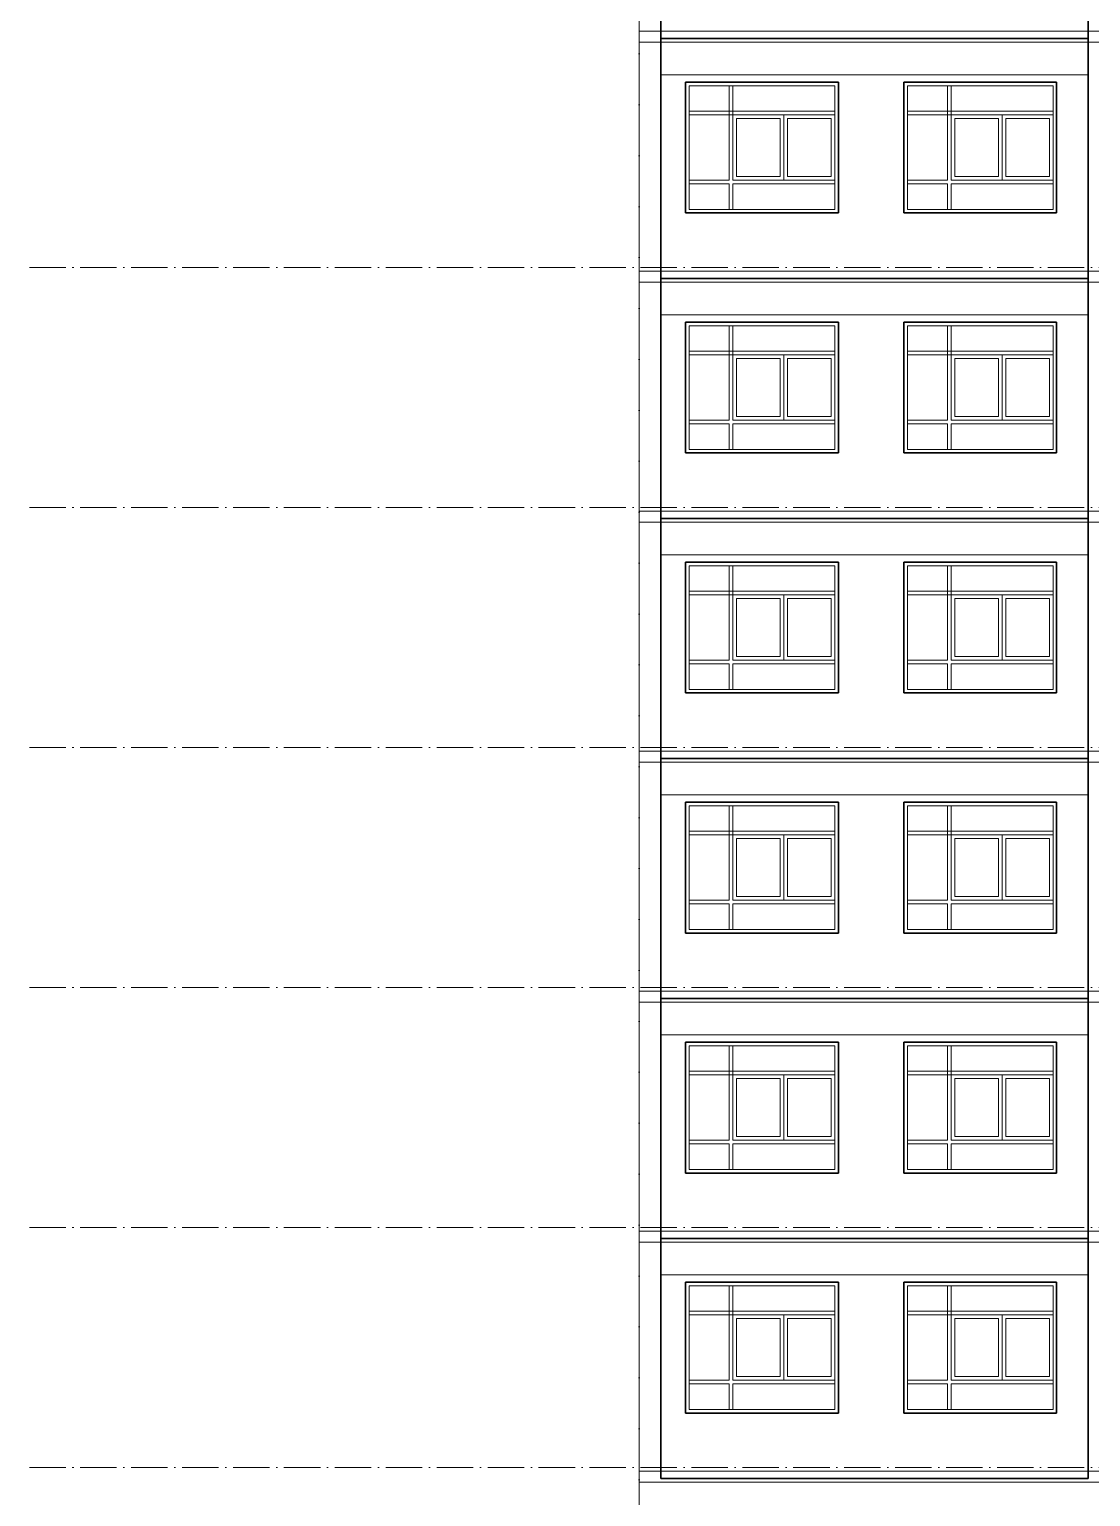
# Model space of a CAD drawing. Header units: millimetres. Extents: x -8482 to 130249, y -7482 to 93550.
# Drawn here: x -8382 to 6207, y 21500 to 41675 of the extents above; entities that cross this region are included whole.
import ezdxf

# ---------------------------------------------------------------- set-up
doc = ezdxf.new("R2010")
doc.units = ezdxf.units.MM
doc.linetypes.add('Grid Line', pattern=[14, 10, -2, 0, -2])
for name, color, linetype, lineweight in [('CUA', 31, 'Continuous', 9), ('NET CAT', 3, 'Continuous', 5), ('NET CATConcrete', 3, 'Continuous', 5), ('NET-THAY', 2, 'Continuous', 9), ('TRUC', 225, 'Continuous', 5)]:
    doc.layers.add(name, color=color, linetype=linetype, lineweight=lineweight)

# ---------------------------------------------------------------- blocks, each defined once
blk = doc.blocks.new('X-PHONG NGU 2 - X-PHONG NGU 2_Recovery_-60158-MẶT ĐỨNG TRỤC A-Q')
at = {"layer": 'CUA', "color": 90}
for p, q in [((640, 24450), (640, 22650)), ((2740, 24450), (640, 24450)), ((2740, 22650), (2740, 24450)), ((690, 24400), (2690, 24400)), ((690, 22700), (690, 24400)), ((1290, 24400), (1240, 24400)), ((1240, 24400), (1240, 23100)), ((1290, 23100), (1290, 24400)), ((2690, 24400), (2690, 22700)), ((2690, 24050), (690, 24050)), ((690, 24050), (690, 24000)), ((2690, 24000), (2690, 24050)), ((690, 24000), (2690, 24000)), ((1990, 24000), (1290, 24000)), ((1290, 24000), (1290, 23100)), ((1340, 23150), (1340, 23950)), ((1340, 23950), (1940, 23950)), ((1940, 23950), (1940, 23150)), ((1990, 23100), (1990, 24000)), ((2040, 23950), (2640, 23950)), ((2040, 23150), (2040, 23950)), ((2640, 23950), (2640, 23150)), ((1240, 23100), (690, 23100)), ((690, 23100), (690, 23050)), ((690, 23050), (1240, 23050)), ((1240, 23050), (1240, 22700)), ((2690, 23100), (1290, 23100)), ((1290, 23100), (1990, 23100)), ((1290, 22700), (1290, 23050)), ((1290, 23050), (2690, 23050)), ((1940, 23150), (1340, 23150)), ((2640, 23150), (2040, 23150)), ((2690, 23050), (2690, 23100)), ((640, 22650), (2740, 22650)), ((2690, 22700), (690, 22700)), ((1240, 22700), (1290, 22700))]:
    blk.add_line(p, q, dxfattribs=at)
blk = doc.blocks.new('ALC1807-ASCENT PLAZA-TANG DIEN HINH-TANG 5_rvt-1-MẶT ĐỨNG TRỤC A-Q')
at = {"layer": 'NET-THAY', "color": 50, "lineweight": 35}
for p, q in [((6175, 25050), (300, 25050)), ((300, 25050), (300, 21750)), ((6175, 21750), (6175, 25050)), ((640, 22650), (640, 24450)), ((640, 24450), (2740, 24450)), ((2740, 24450), (2740, 22650)), ((3640, 22650), (3640, 24450)), ((3640, 24450), (5740, 24450)), ((5740, 24450), (5740, 22650)), ((2740, 22650), (640, 22650)), ((5740, 22650), (3640, 22650)), ((300, 21750), (6175, 21750))]:
    blk.add_line(p, q, dxfattribs=at)
at = {"color": 50, "lineweight": 35}
for p in [(0, 0), (3000, 0)]:
    blk.add_blockref('X-PHONG NGU 2 - X-PHONG NGU 2_Recovery_-60158-MẶT ĐỨNG TRỤC A-Q', p, dxfattribs=at)
blk = doc.blocks.new('ALC1807-ASCENT PLAZA-TANG DIEN HINH-TANG 5_rvt-2-MẶT ĐỨNG TRỤC A-Q')
at = {"layer": 'NET-THAY', "color": 50, "lineweight": 35}
for p, q in [((6175, 28350), (300, 28350)), ((300, 28350), (300, 25050)), ((6175, 25050), (6175, 28350)), ((640, 25950), (640, 27750)), ((640, 27750), (2740, 27750)), ((2740, 27750), (2740, 25950)), ((3640, 25950), (3640, 27750)), ((3640, 27750), (5740, 27750)), ((5740, 27750), (5740, 25950)), ((2740, 25950), (640, 25950)), ((5740, 25950), (3640, 25950)), ((300, 25050), (6175, 25050))]:
    blk.add_line(p, q, dxfattribs=at)
at = {"color": 50, "lineweight": 35}
for p in [(0, 3300), (3000, 3300)]:
    blk.add_blockref('X-PHONG NGU 2 - X-PHONG NGU 2_Recovery_-60158-MẶT ĐỨNG TRỤC A-Q', p, dxfattribs=at)
blk = doc.blocks.new('ALC1807-ASCENT PLAZA-TANG DIEN HINH-TANG 5_rvt-3-MẶT ĐỨNG TRỤC A-Q')
at = {"layer": 'NET-THAY', "color": 50, "lineweight": 35}
for p, q in [((6175, 31650), (300, 31650)), ((300, 31650), (300, 28350)), ((6175, 28350), (6175, 31650)), ((640, 29250), (640, 31050)), ((640, 31050), (2740, 31050)), ((2740, 31050), (2740, 29250)), ((3640, 29250), (3640, 31050)), ((3640, 31050), (5740, 31050)), ((5740, 31050), (5740, 29250)), ((2740, 29250), (640, 29250)), ((5740, 29250), (3640, 29250)), ((300, 28350), (6175, 28350))]:
    blk.add_line(p, q, dxfattribs=at)
at = {"color": 50, "lineweight": 35}
for p in [(0, 6600), (3000, 6600)]:
    blk.add_blockref('X-PHONG NGU 2 - X-PHONG NGU 2_Recovery_-60158-MẶT ĐỨNG TRỤC A-Q', p, dxfattribs=at)
blk = doc.blocks.new('ALC1807-ASCENT PLAZA-TANG DIEN HINH-TANG 5_rvt-4-MẶT ĐỨNG TRỤC A-Q')
at = {"layer": 'NET-THAY', "color": 50, "lineweight": 35}
for p, q in [((6175, 34950), (300, 34950)), ((300, 34950), (300, 31650)), ((6175, 31650), (6175, 34950)), ((640, 32550), (640, 34350)), ((640, 34350), (2740, 34350)), ((2740, 34350), (2740, 32550)), ((3640, 32550), (3640, 34350)), ((3640, 34350), (5740, 34350)), ((5740, 34350), (5740, 32550)), ((2740, 32550), (640, 32550)), ((5740, 32550), (3640, 32550)), ((300, 31650), (6175, 31650))]:
    blk.add_line(p, q, dxfattribs=at)
at = {"color": 50, "lineweight": 35}
for p in [(0, 9900), (3000, 9900)]:
    blk.add_blockref('X-PHONG NGU 2 - X-PHONG NGU 2_Recovery_-60158-MẶT ĐỨNG TRỤC A-Q', p, dxfattribs=at)
blk = doc.blocks.new('ALC1807-ASCENT PLAZA-TANG DIEN HINH-TANG 5_rvt-5-MẶT ĐỨNG TRỤC A-Q')
at = {"layer": 'NET-THAY', "color": 50, "lineweight": 35}
for p, q in [((6175, 38250), (300, 38250)), ((300, 38250), (300, 34950)), ((6175, 34950), (6175, 38250)), ((640, 35850), (640, 37650)), ((640, 37650), (2740, 37650)), ((2740, 37650), (2740, 35850)), ((3640, 35850), (3640, 37650)), ((3640, 37650), (5740, 37650)), ((5740, 37650), (5740, 35850)), ((2740, 35850), (640, 35850)), ((5740, 35850), (3640, 35850)), ((300, 34950), (6175, 34950))]:
    blk.add_line(p, q, dxfattribs=at)
at = {"color": 50, "lineweight": 35}
for p in [(0, 13200), (3000, 13200)]:
    blk.add_blockref('X-PHONG NGU 2 - X-PHONG NGU 2_Recovery_-60158-MẶT ĐỨNG TRỤC A-Q', p, dxfattribs=at)
blk = doc.blocks.new('ALC1807-ASCENT PLAZA-TANG DIEN HINH-TANG 5_rvt-6-MẶT ĐỨNG TRỤC A-Q')
at = {"layer": 'NET-THAY', "color": 50, "lineweight": 35}
for p, q in [((6175, 41550), (300, 41550)), ((300, 41550), (300, 38250)), ((6175, 38250), (6175, 41550)), ((640, 39150), (640, 40950)), ((640, 40950), (2740, 40950)), ((2740, 40950), (2740, 39150)), ((3640, 39150), (3640, 40950)), ((3640, 40950), (5740, 40950)), ((5740, 40950), (5740, 39150)), ((2740, 39150), (640, 39150)), ((5740, 39150), (3640, 39150)), ((300, 38250), (6175, 38250))]:
    blk.add_line(p, q, dxfattribs=at)
at = {"color": 50, "lineweight": 35}
for p in [(0, 16500), (3000, 16500)]:
    blk.add_blockref('X-PHONG NGU 2 - X-PHONG NGU 2_Recovery_-60158-MẶT ĐỨNG TRỤC A-Q', p, dxfattribs=at)
blk = doc.blocks.new('ALC1807-ASCENT PLAZA-TANG DIEN HINH-TANG 5_rvt-7-MẶT ĐỨNG TRỤC A-Q')
at = {"layer": 'NET-THAY', "color": 50, "lineweight": 35}
for p, q in [((300, 44850), (300, 41550)), ((6175, 41550), (6175, 44850)), ((300, 41550), (6175, 41550))]:
    blk.add_line(p, q, dxfattribs=at)

msp = doc.modelspace()

# ---------------------------------------------------------------- linework, layer by layer
at = {"layer": 'NET CAT'}
for p, q in [((-0.1, 41650), (-0.1, 44800)), ((299.9, 41650), (299.9, 44800)), ((6174.9, 44350), (6174.9, 41650)), ((299.9, 41650), (-0.1, 41650)), ((6474.9, 41650), (6174.9, 41650)), ((-0.1, 38350), (-0.1, 41500)), ((-0.1, 41500), (299.9, 41500)), ((299.9, 38350), (299.9, 41500)), ((6174.9, 41500), (6474.9, 41500)), ((6174.9, 41050), (6174.9, 38350)), ((299.9, 38350), (-0.1, 38350)), ((6474.9, 38350), (6174.9, 38350)), ((-0.1, 35050), (-0.1, 38200)), ((-0.1, 38200), (299.9, 38200)), ((299.9, 35050), (299.9, 38200)), ((6174.9, 38200), (6474.9, 38200)), ((6174.9, 37750), (6174.9, 35050)), ((299.9, 35050), (-0.1, 35050)), ((6474.9, 35050), (6174.9, 35050)), ((-0.1, 31750), (-0.1, 34900)), ((-0.1, 34900), (299.9, 34900)), ((299.9, 31750), (299.9, 34900)), ((6174.9, 34900), (6474.9, 34900)), ((6174.9, 34450), (6174.9, 31750)), ((299.9, 31750), (-0.1, 31750)), ((6474.9, 31750), (6174.9, 31750)), ((-0.1, 28450), (-0.1, 31600)), ((-0.1, 31600), (299.9, 31600)), ((299.9, 28450), (299.9, 31600)), ((6174.9, 31600), (6474.9, 31600)), ((6174.9, 31150), (6174.9, 28450)), ((299.9, 28450), (-0.1, 28450)), ((6474.9, 28450), (6174.9, 28450)), ((-0.1, 25150), (-0.1, 28300)), ((-0.1, 28300), (299.9, 28300)), ((299.9, 25150), (299.9, 28300)), ((6174.9, 28300), (6474.9, 28300)), ((6174.9, 27850), (6174.9, 25150)), ((299.9, 25150), (-0.1, 25150)), ((6474.9, 25150), (6174.9, 25150)), ((-0.1, 21850), (-0.1, 25000)), ((-0.1, 25000), (299.9, 25000)), ((299.9, 21850), (299.9, 25000)), ((6174.9, 25000), (6474.9, 25000)), ((6174.9, 24550), (6174.9, 21850)), ((299.9, 21850), (-0.1, 21850)), ((6474.9, 21850), (6174.9, 21850)), ((-0.1, 18550), (-0.1, 21700)), ((-0.1, 21700), (299.9, 21700)), ((6174.9, 21700), (6474.9, 21700))]:
    msp.add_line(p, q, dxfattribs=at)
at = {"layer": 'NET CATConcrete'}
for p, q in [((299.9, 41500), (299.9, 41050)), ((6174.9, 41500), (299.9, 41500)), ((299.9, 41050), (6174.9, 41050)), ((299.9, 38200), (299.9, 37750)), ((6174.9, 38200), (299.9, 38200)), ((299.9, 37750), (6174.9, 37750)), ((299.9, 34900), (299.9, 34450)), ((6174.9, 34900), (299.9, 34900)), ((299.9, 34450), (6174.9, 34450)), ((299.9, 31600), (299.9, 31150)), ((6174.9, 31600), (299.9, 31600)), ((299.9, 31150), (6174.9, 31150)), ((299.9, 28300), (299.9, 27850)), ((6174.9, 28300), (299.9, 28300)), ((299.9, 27850), (6174.9, 27850)), ((299.9, 25000), (299.9, 24550)), ((6174.9, 25000), (299.9, 25000)), ((299.9, 24550), (6174.9, 24550)), ((6174.9, 21700), (299.9, 21700))]:
    msp.add_line(p, q, dxfattribs=at)
at = {"layer": 'NET-THAY'}
for p, q in [((-0.1, 41650), (6499.9, 41650)), ((-0.1, 41650), (-0.1, 41500)), ((11249.9, 41500), (-0.1, 41500)), ((-0.1, 38350), (6499.9, 38350)), ((-0.1, 38350), (-0.1, 38200)), ((11249.9, 38200), (-0.1, 38200)), ((-0.1, 35050), (6499.9, 35050)), ((-0.1, 35050), (-0.1, 34900)), ((11249.9, 34900), (-0.1, 34900)), ((-0.1, 31750), (6499.9, 31750)), ((-0.1, 31750), (-0.1, 31600)), ((11249.9, 31600), (-0.1, 31600)), ((-0.1, 28450), (6499.9, 28450)), ((-0.1, 28450), (-0.1, 28300)), ((11249.9, 28300), (-0.1, 28300)), ((-0.1, 25150), (6499.9, 25150)), ((-0.1, 25150), (-0.1, 25000)), ((11249.9, 25000), (-0.1, 25000)), ((-0.1, 21850), (6499.9, 21850)), ((-0.1, 21850), (-0.1, 21700)), ((11249.9, 21700), (-0.1, 21700))]:
    msp.add_line(p, q, dxfattribs=at)
at = {"layer": 'TRUC', "linetype": 'Grid Line', "ltscale": 50}
for p, q in [((-0.1, -6170.4), (-0.1, 93540.4)), ((-8381.6, 38400), (51521, 38400)), ((-8381.6, 35100), (51521, 35100)), ((-8381.6, 31800), (51521, 31800)), ((-8381.6, 28500), (51521, 28500)), ((-8381.6, 25200), (51521, 25200)), ((-8381.6, 21900), (51521, 21900))]:
    msp.add_line(p, q, dxfattribs=at)

# ---------------------------------------------------------------- block references
at = {"lineweight": 5}
for name in ['ALC1807-ASCENT PLAZA-TANG DIEN HINH-TANG 5_rvt-7-MẶT ĐỨNG TRỤC A-Q', 'ALC1807-ASCENT PLAZA-TANG DIEN HINH-TANG 5_rvt-6-MẶT ĐỨNG TRỤC A-Q', 'ALC1807-ASCENT PLAZA-TANG DIEN HINH-TANG 5_rvt-5-MẶT ĐỨNG TRỤC A-Q', 'ALC1807-ASCENT PLAZA-TANG DIEN HINH-TANG 5_rvt-4-MẶT ĐỨNG TRỤC A-Q', 'ALC1807-ASCENT PLAZA-TANG DIEN HINH-TANG 5_rvt-3-MẶT ĐỨNG TRỤC A-Q', 'ALC1807-ASCENT PLAZA-TANG DIEN HINH-TANG 5_rvt-2-MẶT ĐỨNG TRỤC A-Q', 'ALC1807-ASCENT PLAZA-TANG DIEN HINH-TANG 5_rvt-1-MẶT ĐỨNG TRỤC A-Q']:
    msp.add_blockref(name, (0, 0), dxfattribs=at)

doc.saveas('drawing.dxf')
